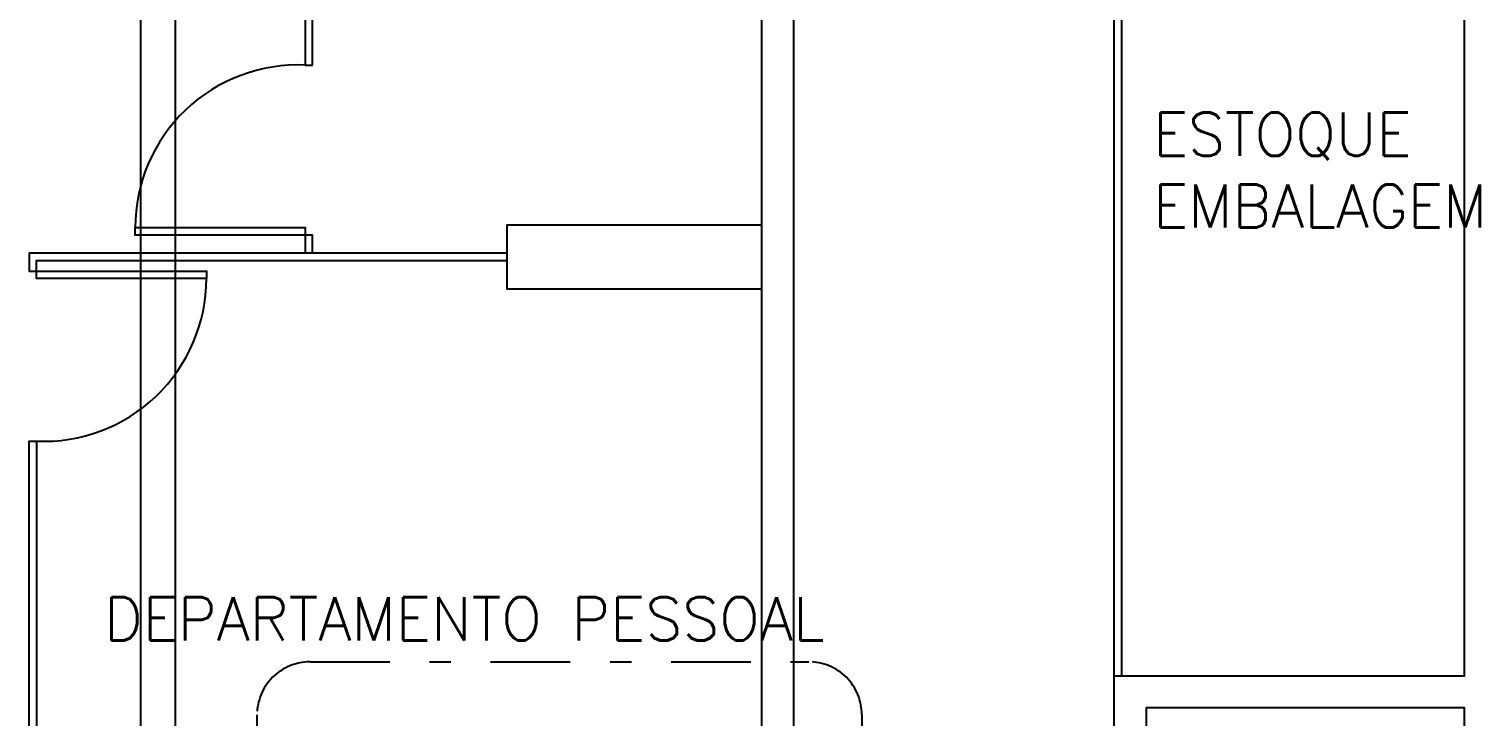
# Model space of a CAD drawing. Header units: metres. Extents: x -367 to 374, y -238 to 224.
# Drawn here: x 349.39 to 356.22, y 181.79 to 185.02 of the extents above; entities that cross this region are included whole.
import ezdxf
from ezdxf.enums import TextEntityAlignment as Align

# ---------------------------------------------------------------- set-up
doc = ezdxf.new("R2010")
doc.units = ezdxf.units.M
doc.linetypes.add('DASHDOT2', pattern=[0.5, 0.25, -0.125, 0, -0.125])
for name, color, linetype in [('EL-FIO', 3, 'Continuous'), ('ELE-ALIMENTADORES', 160, 'Continuous'), ('LA_BAU_BASES GERAIS_R00$0$BASE', 253, 'Continuous')]:
    doc.layers.add(name, color=color, linetype=linetype)
doc.styles.add('LA_BAU_BASES GERAIS_R00$0$R60-125-RS', font='romans.shx', dxfattribs={"height": 0.19})
doc.styles.add('LA_BAU_BASES GERAIS_R00$0$R80-100-RS', font='romans.shx', dxfattribs={"height": 0.203})

# ---------------------------------------------------------------- blocks, each defined once
blk = doc.blocks.new('LA_BAU_BASES GERAIS_R00$0$LA_BAU_ALVENARIA SUPERIOR_R01')
at = {"layer": 'LA_BAU_BASES GERAIS_R00$0$BASE', "linetype": 'Continuous'}
for points in [[(256.15, 179.8), (256.15, 181.83), (254.65, 181.83), (254.65, 180.8)], [(254.5, 180.8), (254.5, 181.98), (256.15, 181.98), (256.15, 192.2)], [(254.5, 181.98), (254.5, 186.595), (254.535, 186.595), (254.535, 181.98)]]:
    blk.add_lwpolyline(points, dxfattribs=at)
for points in [[(252.84, 177.2), (252.84, 189.035), (252.74, 189.035), (252.74, 189.185), (252.99, 189.185), (252.99, 179.8), (253.4011, 179.8), (253.4011, 179.65), (252.99, 179.65), (252.99, 177.2)], [(249.89, 184.09), (250.69, 184.09), (250.69, 184.055), (249.89, 184.055)], [(252.84, 183.8025), (252.84, 184.1025), (251.64, 184.1025), (251.64, 183.8025)], [(250.225, 183.85), (249.425, 183.85), (249.425, 183.885), (250.225, 183.885)]]:
    blk.add_lwpolyline(points, close=True, dxfattribs=at)
at = {"layer": 'LA_BAU_BASES GERAIS_R00$0$BASE', "linetype": 'Continuous', "ltscale": 0.5}
blk.add_lwpolyline([(250.725, 184.855), (250.725, 187.185), (250.69, 187.185), (250.69, 184.855)], close=True, dxfattribs=at)
for points in [[(250.725, 183.97), (250.725, 184.055), (250.69, 184.055), (250.69, 183.97)], [(251.64, 183.97), (249.39, 183.97), (249.39, 183.885), (249.425, 183.885), (249.425, 183.935), (251.64, 183.935)], [(252.84, 180.7), (249.39, 180.7), (249.39, 183.085), (249.425, 183.085), (249.425, 180.735), (252.84, 180.735)]]:
    blk.add_lwpolyline(points, dxfattribs=at)
at = {"layer": 'LA_BAU_BASES GERAIS_R00$0$BASE', "linetype": 'Continuous'}
for centre, start, end in [((250.6558, 184.09), 87.43768, 180), ((249.4592, 183.85), 267.43768, 0)]:
    blk.add_arc(centre, 0.7658, start, end, dxfattribs=at)
blk = doc.blocks.new('LA_BAU_BASES GERAIS_R00')
at = {"layer": 'LA_BAU_BASES GERAIS_R00$0$BASE'}
blk.add_blockref('LA_BAU_BASES GERAIS_R00$0$LA_BAU_ALVENARIA SUPERIOR_R01', (100, 0), dxfattribs=at)
at = {"layer": 'LA_BAU_BASES GERAIS_R00$0$BASE', "char_height": 0.203, "attachment_point": 1, "style": 'LA_BAU_BASES GERAIS_R00$0$R80-100-RS'}
for s, insert, width in [('ESTOQUE EMBALAGEM ', (354.6824, 184.6315), 2.729261), ('DEPARTAMENTO PESSOAL', (349.7429, 182.3503), 3.723516)]:
    blk.add_mtext(s, dxfattribs=dict(at, insert=insert, width=width))
at = {"layer": 'LA_BAU_BASES GERAIS_R00$0$BASE', "style": 'LA_BAU_BASES GERAIS_R00$0$R60-125-RS'}
for p in [(242.7816, 218.9192), (358.6366, 192.9642)]:
    blk.add_attdef('S', text='', height=0.19, rotation=90, dxfattribs=at).set_placement(p, align=Align.MIDDLE_CENTER)
at = {"layer": 'LA_BAU_BASES GERAIS_R00$0$BASE', "style": 'LA_BAU_BASES GERAIS_R00$0$R80-100-RS'}
blk.add_attdef('ACESSO', text='', height=0.203, dxfattribs=at).set_placement((365.9223, 191.9868), align=Align.TOP_CENTER)
at = {"layer": 'LA_BAU_BASES GERAIS_R00$0$BASE', "style": 'LA_BAU_BASES GERAIS_R00$0$R60-125-RS'}
blk.add_attdef('S', text='', height=0.19, dxfattribs=at).set_placement((266.1142, 180.9134), align=Align.MIDDLE_CENTER)

msp = doc.modelspace()

# ---------------------------------------------------------------- linework, layer by layer
at = {"layer": 'EL-FIO', "color": 160}
for p, q in [((349.915, 193.4153), (349.915, 177.45)), ((350.0775, 188.6157), (350.0775, 177.45))]:
    msp.add_line(p, q, dxfattribs=at)
at = {"layer": 'ELE-ALIMENTADORES', "color": 3, "linetype": 'DASHDOT2', "ltscale": 1.5}
msp.add_lwpolyline([(350.7137, 182.0466), (353.0619, 182.0466, -0.414214), (353.3119, 181.7966), (353.3119, 179.0565, -0.414214), (353.0619, 178.8065), (350.7137, 178.8065, -0.414214), (350.4637, 179.0565), (350.4637, 181.7966, -0.414214)], format="xyb", close=True, dxfattribs=at)

# ---------------------------------------------------------------- block references
at = {"layer": 'ELE-ALIMENTADORES', "color": 2}
msp.add_blockref('LA_BAU_BASES GERAIS_R00', (0, 0), dxfattribs=at)

doc.saveas('drawing.dxf')
